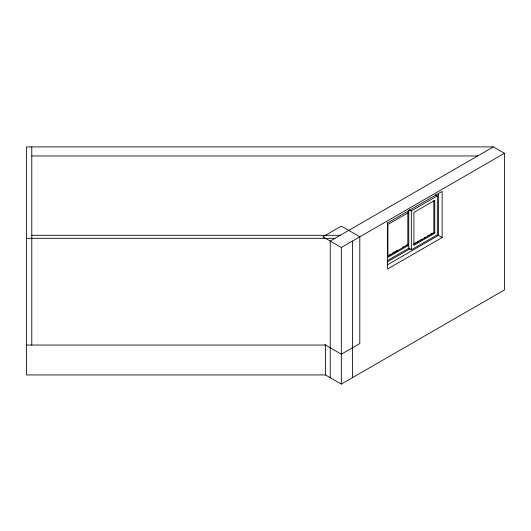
<?xml version="1.0" encoding="UTF-8"?>
<svg xmlns="http://www.w3.org/2000/svg" width="531" height="531" viewBox="0 0 531 531"><rect width="100%" height="100%" fill="white"/><g stroke="black" fill="none" stroke-linecap="round" stroke-linejoin="round"><path stroke-width="0.8" d="M493.359 146.901L26.55 146.901L26.55 374.939L325.45 374.939L341.32 384.099L504.45 289.919L504.45 153.3L493.359 146.901L330.229 241.081L330.229 377.7M324.965 344.772L341.32 354.217L359.806 343.544L359.806 236.813L341.32 226.14L322.835 236.813L341.32 247.486L504.45 153.3M387.145 223.166L442.144 191.406L442.144 237.516L387.537 269.044L387.537 222.934M408.744 212.407L387.909 224.434L387.909 257.309L408.744 245.276L407.45 244.532L406.009 245.362M409.388 209.791L411.326 210.913L437.338 195.893L437.338 234.742L411.326 249.762L408.744 248.269L408.744 210.243M389.488 254.9L390.922 254.07M392.363 253.241L397.387 250.34M402.418 247.433L403.852 246.603M387.703 256.36L407.815 244.745L407.815 212.692M414.061 243.702L419.092 240.795M420.525 239.966L421.966 239.136M424.116 237.895L425.557 237.065M427.707 235.824L429.148 234.994M430.581 234.164L432.022 233.335M413.709 244.333L433.827 232.717L433.827 200.665M387.424 260.575L409.222 247.99M434.75 233.248L413.914 245.276L413.914 212.407L434.75 200.379L434.75 233.248L433.455 232.505M387.145 262.015L410.071 248.78M387.384 264.863L438.447 235.386L438.447 193.39M31.78 155.955L477.674 155.955M31.78 235.299L340.238 235.299M26.55 238.319L335.008 238.319M26.55 345.05L325.895 345.05M435.4 194.771L437.338 195.893M437.989 235.12L442.144 237.516M411.326 210.913L411.326 249.762M352.411 241.081L352.411 377.7M341.32 247.486L341.32 384.099M325.45 345.05L325.45 374.939M31.78 146.901L31.78 345.05"/></g></svg>
